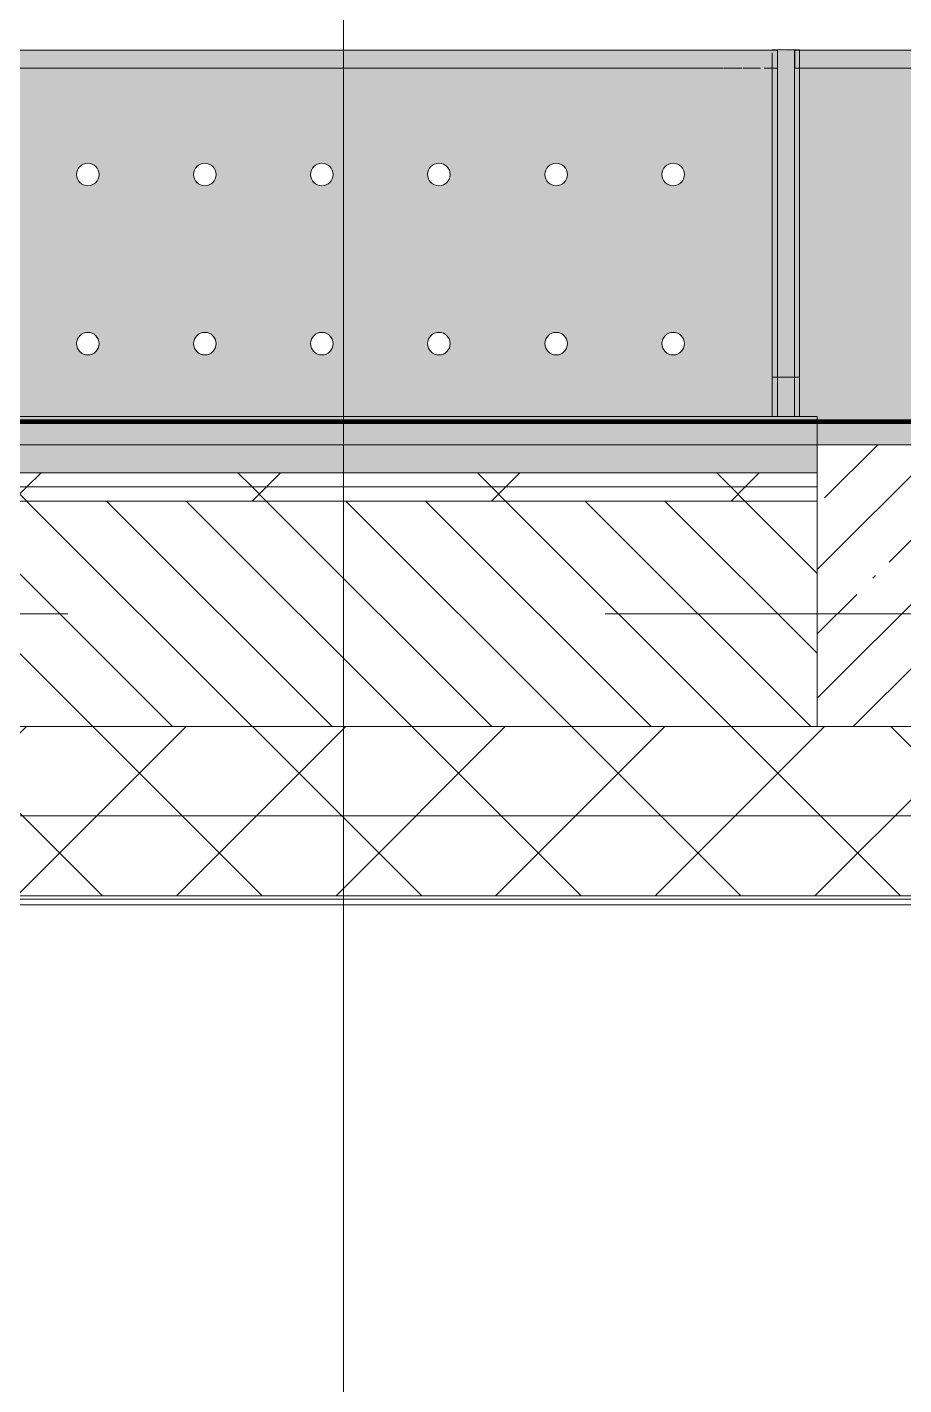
# Model space of a CAD drawing. Header units: millimetres. Extents: x 81731 to 272849, y -8553 to 29000.
# Drawn here: x 98330 to 99107, y -684 to 520 of the extents above; entities that cross this region are included whole.
import ezdxf

# ---------------------------------------------------------------- set-up
doc = ezdxf.new("R2010")
doc.units = ezdxf.units.MM
doc.linetypes.add('Осевая', pattern=[3175, 635, -476.25, 1587.5, -476.25])
for name, color, linetype, lineweight in [('A-WALL', 7, 'Continuous', 9), ('I-WALL', 7, 'Continuous', 9), ('S-COLS', 7, 'Continuous', 9), ('Оси', 7, 'Continuous', 9), ('Оси-2', 7, 'Осевая', 9)]:
    doc.layers.add(name, color=color, linetype=linetype, lineweight=lineweight)
for name, color, linetype, lineweight, true_color in [('A-WALL-1', 7, 'Continuous', 9, 0xc0c0c0), ('I-WALL-4', 7, 'Continuous', 9, 0xc0c0c0), ('I-WALL-7', 7, 'Continuous', 80, 0xff80c0), ('S-WALL-ANLY-1', 7, 'Continuous', 5, 0x008040), ('Знаки-1', 9, 'Continuous', 9, 0x808080), ('Знаки-2', 7, 'Continuous', 9, 0xc1bbaf), ('Знаки-4', 7, 'Continuous', 9, 0xaba79f), ('Знаки-5', 7, 'Continuous', 9, 0xd4ccbd), ('Знаки-6', 7, 'Continuous', 9, 0xd1cabb), ('Знаки-7', 7, 'Continuous', 9, 0xccc5b7), ('Знаки-8', 7, 'Continuous', 9, 0xd5cdbe)]:
    doc.layers.add(name, color=color, linetype=linetype, lineweight=lineweight, true_color=true_color)
doc.layers.add('Знаки-3', color=7, linetype='Continuous', lineweight=9, transparency=0.5)
pattern_1 = [(45, (0, 0), (-106.06602, 106.06602), []), (135, (0, 0), (-106.06602, -106.06602), [])]

# ---------------------------------------------------------------- blocks, each defined once
blk = doc.blocks.new('BSC_Колонна _Прямоугольная - 250х900-23282983-План отделки стен 2 этажа в осях 23-33')
at = {"layer": 'S-COLS'}
h = blk.add_hatch(dxfattribs=at)
h.set_pattern_fill('FP_10', color=256, style=0, pattern_type=2)
h.set_pattern_definition([(45, (-99480, -25), (-57.024626, 57.024626), []), (45, (-99422.975, -25), (-57.024626, 57.024626), [100.806, -20.161, 3.353, -16.808])])
h.paths.add_polyline_path([(-450, -125), (450, -125), (450, 125), (-450, 125), (-450, 109.4)])
for p, q in [((450, 125), (-450, 125)), ((-450, 125), (-450, -125)), ((450, -125), (450, 125)), ((-450, -125), (450, -125))]:
    blk.add_line(p, q, dxfattribs=at)
blk = doc.blocks.new('Зашивка радиатора_ с перфорацией М7_1 - Зашивка радиатора_ с перфорацией М7_1-V32-План отделки стен 2 этажа в осях 23-33')
at = {"layer": 'Знаки-3'}
h = blk.add_hatch(color=256, dxfattribs=at)
h.paths.add_polyline_path([(1772.9, 145), (-370, 145), (-370, -179.9), (1874.7, -179.9), (1874.7, 145), (1774.3, 145)])
h.paths.add_polyline_path([(967.5, 90.4), (972.5, 89), (976.2, 85.4), (977.5, 80.4), (976.2, 75.4), (972.5, 71.7), (967.5, 70.4), (962.5, 71.7), (958.8, 75.4), (957.5, 80.4), (958.8, 85.4), (962.5, 89), (964.9, 90)])
h.paths.add_polyline_path([(1278.7, 90.4), (1283.7, 89), (1287.4, 85.4), (1288.7, 80.4), (1287.4, 75.4), (1283.7, 71.7), (1278.7, 70.4), (1273.7, 71.7), (1270.1, 75.4), (1268.7, 80.4), (1270.1, 85.4), (1273.7, 89), (1276.2, 90)])
h.paths.add_polyline_path([(1071.2, 90.4), (1076.2, 89), (1079.9, 85.4), (1081.2, 80.4), (1079.9, 75.4), (1076.2, 71.7), (1071.2, 70.4), (1066.2, 71.7), (1062.6, 75.4), (1061.2, 80.4), (1062.6, 85.4), (1066.2, 89), (1068.7, 90)])
h.paths.add_polyline_path([(1797.5, 90.4), (1802.5, 89), (1806.2, 85.4), (1807.5, 80.4), (1806.2, 75.4), (1802.5, 71.7), (1797.5, 70.4), (1792.5, 71.7), (1788.8, 75.4), (1787.5, 80.4), (1788.8, 85.4), (1792.5, 89), (1794.9, 90)])
h.paths.add_polyline_path([(1693.7, 90.4), (1698.7, 89), (1702.4, 85.4), (1703.7, 80.4), (1702.4, 75.4), (1698.7, 71.7), (1693.7, 70.4), (1688.7, 71.7), (1685.1, 75.4), (1683.7, 80.4), (1685.1, 85.4), (1688.7, 89), (1691.2, 90)])
h.paths.add_polyline_path([(1382.5, 90.4), (1387.5, 89), (1391.2, 85.4), (1392.5, 80.4), (1391.2, 75.4), (1387.5, 71.7), (1382.5, 70.4), (1377.5, 71.7), (1373.8, 75.4), (1372.5, 80.4), (1373.8, 85.4), (1377.5, 89), (1379.9, 90)])
h.paths.add_polyline_path([(1486.2, 90.4), (1491.2, 89), (1494.9, 85.4), (1496.2, 80.4), (1494.9, 75.4), (1491.2, 71.7), (1486.2, 70.4), (1481.2, 71.7), (1477.6, 75.4), (1476.2, 80.4), (1477.6, 85.4), (1481.2, 89), (1483.7, 90)])
h.paths.add_polyline_path([(1590, 90.4), (1595, 89), (1598.7, 85.4), (1600, 80.4), (1598.7, 75.4), (1595, 71.7), (1590, 70.4), (1585, 71.7), (1581.3, 75.4), (1580, 80.4), (1581.3, 85.4), (1585, 89), (1587.4, 90)])
h.paths.add_polyline_path([(863.7, 90.4), (868.7, 89), (872.4, 85.4), (873.7, 80.4), (872.4, 75.4), (868.7, 71.7), (863.7, 70.4), (858.7, 71.7), (855.1, 75.4), (853.7, 80.4), (855.1, 85.4), (858.7, 89), (861.2, 90)])
h.paths.add_polyline_path([(1175, 90.4), (1180, 89), (1183.7, 85.4), (1185, 80.4), (1183.7, 75.4), (1180, 71.7), (1175, 70.4), (1170, 71.7), (1166.3, 75.4), (1165, 80.4), (1166.3, 85.4), (1170, 89), (1172.4, 90)])
h.paths.add_polyline_path([(33.7, 90.4), (38.7, 89), (42.4, 85.4), (43.7, 80.4), (42.4, 75.4), (38.7, 71.7), (33.7, 70.4), (28.7, 71.7), (25.1, 75.4), (23.7, 80.4), (25.1, 85.4), (28.7, 89), (31.2, 90)])
h.paths.add_polyline_path([(241.2, 90.4), (246.2, 89), (249.9, 85.4), (251.2, 80.4), (249.9, 75.4), (246.2, 71.7), (241.2, 70.4), (236.2, 71.7), (232.6, 75.4), (231.2, 80.4), (232.6, 85.4), (236.2, 89), (238.7, 90)])
h.paths.add_polyline_path([(-277.5, 90.4), (-272.5, 89), (-268.8, 85.4), (-267.5, 80.4), (-268.8, 75.4), (-272.5, 71.7), (-277.5, 70.4), (-282.5, 71.7), (-286.2, 75.4), (-287.5, 80.4), (-286.2, 85.4), (-282.5, 89), (-280.1, 90)])
h.paths.add_polyline_path([(656.2, 90.4), (661.2, 89), (664.9, 85.4), (666.2, 80.4), (664.9, 75.4), (661.2, 71.7), (656.2, 70.4), (651.2, 71.7), (647.6, 75.4), (646.2, 80.4), (647.6, 85.4), (651.2, 89), (653.7, 90)])
h.paths.add_polyline_path([(760, 90.4), (765, 89), (768.7, 85.4), (770, 80.4), (768.7, 75.4), (765, 71.7), (760, 70.4), (755, 71.7), (751.3, 75.4), (750, 80.4), (751.3, 85.4), (755, 89), (757.4, 90)])
h.paths.add_polyline_path([(-173.8, 90.4), (-168.8, 89), (-165.1, 85.4), (-163.8, 80.4), (-165.1, 75.4), (-168.8, 71.7), (-174.6, 70.5), (-178.8, 71.7), (-182.4, 75.4), (-183.8, 80.4), (-182.4, 85.4), (-178.8, 89), (-174.6, 90.2)])
h.paths.add_polyline_path([(448.7, 90.4), (453.7, 89), (457.4, 85.4), (458.7, 80.4), (457.4, 75.4), (453.7, 71.7), (448.7, 70.4), (443.7, 71.7), (440.1, 75.4), (438.7, 80.4), (440.1, 85.4), (443.7, 89), (446.2, 90)])
h.paths.add_polyline_path([(-70, 90.4), (-65, 89), (-61.3, 85.4), (-60, 80.4), (-61.3, 75.4), (-65, 71.7), (-70, 70.4), (-75, 71.7), (-78.7, 75.4), (-80, 80.4), (-78.7, 85.4), (-75, 89), (-72.6, 90)])
h.paths.add_polyline_path([(552.5, 90.4), (557.5, 89), (561.2, 85.4), (562.5, 80.4), (561.2, 75.4), (557.5, 71.7), (552.5, 70.4), (547.5, 71.7), (543.8, 75.4), (542.5, 80.4), (543.8, 85.4), (547.5, 89), (549.9, 90)])
h.paths.add_polyline_path([(345, 90.4), (350, 89), (353.7, 85.4), (355, 80.4), (353.7, 75.4), (350, 71.7), (345, 70.4), (340, 71.7), (336.3, 75.4), (335, 80.4), (336.3, 85.4), (340, 89), (342.4, 90)])
h.paths.add_polyline_path([(137.5, 90.4), (142.5, 89), (146.2, 85.4), (147.5, 80.4), (146.2, 75.4), (142.5, 71.7), (137.5, 70.4), (132.5, 71.7), (128.8, 75.4), (127.5, 80.4), (128.8, 85.4), (132.5, 89), (134.9, 90)])
h.paths.add_polyline_path([(1175, -59.6), (1180, -61), (1183.7, -64.6), (1185, -69.6), (1183.2, -75.2), (1180, -78.3), (1175, -79.6), (1170, -78.3), (1166.3, -74.6), (1165, -69.6), (1166.3, -64.6), (1170, -61), (1172.4, -60)])
h.paths.add_polyline_path([(1382.5, -59.6), (1387.5, -61), (1391.2, -64.6), (1392.5, -69.6), (1390.7, -75.2), (1387.5, -78.3), (1382.5, -79.6), (1377.5, -78.3), (1373.8, -74.6), (1372.5, -69.6), (1373.8, -64.6), (1377.5, -61), (1379.9, -60)])
h.paths.add_polyline_path([(1797.5, -59.6), (1802.5, -61), (1806.2, -64.6), (1807.5, -69.6), (1805.7, -75.2), (1802.5, -78.3), (1797.5, -79.6), (1792.5, -78.3), (1788.8, -74.6), (1787.5, -69.6), (1788.8, -64.6), (1792.5, -61), (1794.9, -60)])
h.paths.add_polyline_path([(1071.2, -59.6), (1076.2, -61), (1079.9, -64.6), (1081.2, -69.6), (1079.5, -75.2), (1076.2, -78.3), (1071.2, -79.6), (1066.2, -78.3), (1062.6, -74.6), (1061.2, -69.6), (1062.6, -64.6), (1066.2, -61), (1068.7, -60)])
h.paths.add_polyline_path([(760, -59.6), (765, -61), (768.7, -64.6), (770, -69.6), (768.2, -75.2), (765, -78.3), (760, -79.6), (755, -78.3), (751.3, -74.6), (750, -69.6), (751.3, -64.6), (755, -61), (757.4, -60)])
h.paths.add_polyline_path([(967.5, -59.6), (972.5, -61), (976.2, -64.6), (977.5, -69.6), (975.7, -75.2), (972.5, -78.3), (967.5, -79.6), (962.5, -78.3), (958.8, -74.6), (957.5, -69.6), (958.8, -64.6), (962.5, -61), (964.9, -60)])
h.paths.add_polyline_path([(1486.2, -59.6), (1491.2, -61), (1494.9, -64.6), (1496.2, -69.6), (1494.5, -75.2), (1491.2, -78.3), (1486.2, -79.6), (1481.2, -78.3), (1477.6, -74.6), (1476.2, -69.6), (1477.6, -64.6), (1481.2, -61), (1483.7, -60)])
h.paths.add_polyline_path([(1278.7, -59.6), (1283.7, -61), (1287.4, -64.6), (1288.7, -69.6), (1287, -75.2), (1283.7, -78.3), (1278.7, -79.6), (1273.7, -78.3), (1270.1, -74.6), (1268.7, -69.6), (1270.1, -64.6), (1273.7, -61), (1276.2, -60)])
h.paths.add_polyline_path([(863.7, -59.6), (868.7, -61), (872.4, -64.6), (873.7, -69.6), (872, -75.2), (868.7, -78.3), (863.7, -79.6), (858.7, -78.3), (855.1, -74.6), (853.7, -69.6), (855.1, -64.6), (858.7, -61), (861.2, -60)])
h.paths.add_polyline_path([(1590, -59.6), (1595, -61), (1598.7, -64.6), (1600, -69.6), (1598.2, -75.2), (1595, -78.3), (1590, -79.6), (1585, -78.3), (1581.3, -74.6), (1580, -69.6), (1581.3, -64.6), (1585, -61), (1587.4, -60)])
h.paths.add_polyline_path([(1693.7, -59.6), (1698.7, -61), (1702.4, -64.6), (1703.7, -69.6), (1702, -75.2), (1698.7, -78.3), (1693.7, -79.6), (1688.7, -78.3), (1685.1, -74.6), (1683.7, -69.6), (1685.1, -64.6), (1688.7, -61), (1691.2, -60)])
h.paths.add_polyline_path([(33.7, -59.6), (38.7, -61), (42.4, -64.6), (43.7, -69.6), (42, -75.2), (38.7, -78.3), (33.7, -79.6), (28.7, -78.3), (25.1, -74.6), (23.7, -69.6), (25.1, -64.6), (28.7, -61), (31.2, -60)])
h.paths.add_polyline_path([(345, -59.6), (350, -61), (353.7, -64.6), (355, -69.6), (353.2, -75.2), (350, -78.3), (345, -79.6), (340, -78.3), (336.3, -74.6), (335, -69.6), (336.3, -64.6), (340, -61), (342.4, -60)])
h.paths.add_polyline_path([(448.7, -59.6), (453.7, -61), (457.4, -64.6), (458.7, -69.6), (457, -75.2), (453.7, -78.3), (448.7, -79.6), (443.7, -78.3), (440.1, -74.6), (438.7, -69.6), (440.1, -64.6), (443.7, -61), (446.2, -60)])
h.paths.add_polyline_path([(241.2, -59.6), (246.2, -61), (249.9, -64.6), (251.2, -69.6), (249.5, -75.2), (246.2, -78.3), (241.2, -79.6), (236.2, -78.3), (232.6, -74.6), (231.2, -69.6), (232.6, -64.6), (236.2, -61), (238.7, -60)])
h.paths.add_polyline_path([(-70, -59.6), (-65, -61), (-61.3, -64.6), (-60, -69.6), (-61.8, -75.2), (-65, -78.3), (-70, -79.6), (-75, -78.3), (-78.7, -74.6), (-80, -69.6), (-78.7, -64.6), (-75, -61), (-72.6, -60)])
h.paths.add_polyline_path([(137.5, -59.6), (142.5, -61), (146.2, -64.6), (147.5, -69.6), (145.7, -75.2), (142.5, -78.3), (137.5, -79.6), (132.5, -78.3), (128.8, -74.6), (127.5, -69.6), (128.8, -64.6), (132.5, -61), (134.9, -60)])
h.paths.add_polyline_path([(-173.8, -59.6), (-168.8, -61), (-165.1, -64.6), (-163.8, -69.6), (-165.5, -75.2), (-168.8, -78.3), (-174.6, -79.5), (-178.8, -78.3), (-182.4, -74.6), (-183.8, -69.6), (-182.4, -64.6), (-178.8, -61), (-174.6, -59.8)])
h.paths.add_polyline_path([(656.2, -59.6), (661.2, -61), (664.9, -64.6), (666.2, -69.6), (664.5, -75.2), (661.2, -78.3), (656.2, -79.6), (651.2, -78.3), (647.6, -74.6), (646.2, -69.6), (647.6, -64.6), (651.2, -61), (653.7, -60)])
h.paths.add_polyline_path([(-277.5, -59.6), (-272.5, -61), (-268.8, -64.6), (-267.5, -69.6), (-269.3, -75.2), (-272.5, -78.3), (-277.5, -79.6), (-282.5, -78.3), (-286.2, -74.6), (-287.5, -69.6), (-286.2, -64.6), (-282.5, -61), (-280.1, -60)])
h.paths.add_polyline_path([(552.5, -59.6), (557.5, -61), (561.2, -64.6), (562.5, -69.6), (560.7, -75.2), (557.5, -78.3), (552.5, -79.6), (547.5, -78.3), (543.8, -74.6), (542.5, -69.6), (543.8, -64.6), (547.5, -61), (549.9, -60)])
for points in [[(1874.7, -163.9), (-370, -163.9), (-370, -179.9), (1874.7, -179.9), (1874.7, -172)], [(-230, -163.9), (-260, -164.5), (-259.3, -179.9), (-220, -179.9), (-220.7, -163.9), (-225.9, -163.9)], [(-239.4, -163.9), (-250, -163.9), (-249.7, -179.9), (-230, -179.9), (-230.3, -163.9), (-237.4, -163.9)], [(-149.7, -163.9), (-160, -163.9), (-159.3, -179.9), (-120, -179.9), (-120.7, -163.9), (-148.7, -163.9)], [(-149.7, -163.9), (-150, -163.9), (-149.7, -179.9), (-130, -179.9), (-130.3, -163.9), (-148.7, -163.9)], [(-147.1, -163.9), (-150, -163.9), (-149.7, -179.9), (-130, -179.9), (-130.3, -163.9), (-145, -163.9)], [(-60, -163.9), (-59.3, -179.9), (-20, -179.9), (-20.7, -163.9), (-59.3, -163.9)], [(-32.9, -163.9), (-50, -163.9), (-49.7, -179.9), (-30, -179.9), (-30.3, -163.9), (-31.3, -163.9)], [(40, -163.9), (40.7, -179.9), (80, -179.9), (79.3, -163.9), (40.7, -163.9)], [(50.3, -163.9), (50, -163.9), (50.3, -179.9), (70, -179.9), (69.7, -163.9), (51.3, -163.9)], [(151.3, -163.9), (140, -163.9), (140.7, -179.9), (180, -179.9), (179.3, -163.9), (152.9, -163.9)], [(150.3, -163.9), (150, -163.9), (150.3, -179.9), (170, -179.9), (169.7, -163.9), (151.3, -163.9)], [(160, -163.9), (150, -163.9), (150.3, -179.9), (170, -179.9), (169.7, -163.9), (162.6, -163.9)], [(240, -163.9), (240.7, -179.9), (280, -179.9), (279.3, -163.9), (240.7, -163.9)], [(270, -163.9), (250, -163.9), (250.3, -179.9), (270, -179.9)]]:
    blk.add_hatch(color=256, dxfattribs=at).paths.add_polyline_path(points)
at = {"layer": 'Знаки-1'}
for p, q in [((-370, 145), (-370, -179.9)), ((-370, -179.9), (1874.7, -179.9))]:
    blk.add_line(p, q, dxfattribs=at)
for centre, start, end in [((-277.5, 80.4), 0, 180), ((-173.8, 80.4), 0, 180), ((-70, 80.4), 0, 180), ((33.7, 80.4), 0, 180), ((137.5, 80.4), 0, 180), ((241.2, 80.4), 0, 180), ((-277.5, 80.4), 180, 360), ((-173.8, 80.4), 180, 0), ((-70, 80.4), 180, 0), ((33.7, 80.4), 180, 360), ((137.5, 80.4), 180, 0), ((241.2, 80.4), 180, 0), ((-277.5, -69.6), 0, 180), ((-173.8, -69.6), 0, 180), ((-70, -69.6), 0, 180), ((33.7, -69.6), 0, 180), ((137.5, -69.6), 0, 180), ((241.2, -69.6), 0, 180), ((-277.5, -69.6), 180, 0), ((-173.8, -69.6), 180, 0), ((-70, -69.6), 180, 0), ((33.7, -69.6), 180, 0), ((137.5, -69.6), 180, 0), ((241.2, -69.6), 180, 0)]:
    blk.add_arc(centre, 10, start, end, dxfattribs=at)
at = {"layer": 'Знаки-2'}
for p, q in [((-370, -163.9), (-365.3, -163.9)), ((-370, -163.9), (-370, -179.9)), ((-358.3, -163.9), (-365.3, -163.9)), ((-339.2, -163.9), (-354.9, -163.9)), ((-322.7, -163.9), (-338.4, -163.9)), ((-260, -163.9), (-322.1, -163.9)), ((-260, -163.9), (-250, -163.9)), ((-250, -163.9), (-260, -163.9)), ((-250, -163.9), (-240, -163.9)), ((-240, -163.9), (-250, -163.9)), ((-239.4, -163.9), (-230, -163.9)), ((-230, -163.9), (-239.4, -163.9)), ((-230, -163.9), (-222.8, -163.9)), ((-222.8, -163.9), (-230, -163.9)), ((-222.7, -163.9), (-220, -163.9)), ((-220, -163.9), (-222.7, -163.9)), ((-160, -163.9), (-220, -163.9)), ((-160, -163.9), (-150, -163.9)), ((-150, -163.9), (-160, -163.9)), ((-150, -163.9), (-130, -163.9)), ((-130, -163.9), (-150, -163.9)), ((-130, -163.9), (-120, -163.9)), ((-120, -163.9), (-130, -163.9)), ((-60, -163.9), (-120, -163.9)), ((-60, -163.9), (-20, -163.9)), ((-20, -163.9), (-60, -163.9)), ((40, -163.9), (-20, -163.9)), ((40, -163.9), (50, -163.9)), ((50, -163.9), (40, -163.9)), ((50, -163.9), (70, -163.9)), ((70, -163.9), (50, -163.9)), ((70, -163.9), (80, -163.9)), ((80, -163.9), (70, -163.9)), ((140, -163.9), (80, -163.9)), ((140, -163.9), (150, -163.9)), ((150, -163.9), (140, -163.9)), ((150, -163.9), (170, -163.9)), ((170, -163.9), (150, -163.9)), ((170, -163.9), (180, -163.9)), ((180, -163.9), (170, -163.9)), ((240, -163.9), (180, -163.9)), ((240, -163.9), (280, -163.9)), ((280, -163.9), (240, -163.9)), ((340, -163.9), (280, -163.9)), ((-365.3, -179.9), (-370, -179.9)), ((-365.3, -179.9), (-260, -179.9)), ((-260, -179.9), (-250, -179.9)), ((-250, -179.9), (-260, -179.9)), ((-250, -179.9), (-230, -179.9)), ((-230, -179.9), (-250, -179.9)), ((-230, -179.9), (-220, -179.9)), ((-220, -179.9), (-230, -179.9)), ((-220, -179.9), (-160, -179.9)), ((-160, -179.9), (-150, -179.9)), ((-150, -179.9), (-160, -179.9)), ((-150, -179.9), (-130, -179.9)), ((-130, -179.9), (-150, -179.9)), ((-130, -179.9), (-120, -179.9)), ((-120, -179.9), (-130, -179.9)), ((-120, -179.9), (-60, -179.9)), ((-60, -179.9), (-20, -179.9)), ((-20, -179.9), (-60, -179.9)), ((-20, -179.9), (40, -179.9)), ((40, -179.9), (50, -179.9)), ((50, -179.9), (40, -179.9)), ((50, -179.9), (70, -179.9)), ((70, -179.9), (50, -179.9)), ((70, -179.9), (80, -179.9)), ((80, -179.9), (70, -179.9)), ((80, -179.9), (140, -179.9)), ((140, -179.9), (150, -179.9)), ((150, -179.9), (140, -179.9)), ((150, -179.9), (170, -179.9)), ((170, -179.9), (150, -179.9)), ((170, -179.9), (180, -179.9)), ((180, -179.9), (170, -179.9)), ((180, -179.9), (240, -179.9)), ((240, -179.9), (280, -179.9)), ((280, -179.9), (240, -179.9)), ((280, -179.9), (340, -179.9))]:
    blk.add_line(p, q, dxfattribs=at)
at = {"layer": 'Знаки-4'}
for p, q in [((-370, -179.9), (-370, 145)), ((-365.3, -163.9), (-358.3, -163.9)), ((-354.9, -163.9), (-339.2, -163.9)), ((-338.4, -163.9), (-322.7, -163.9)), ((-322.1, -163.9), (1842.1, -163.9)), ((1874.7, -179.9), (-370, -179.9)), ((1874.7, -179.9), (-365.3, -179.9))]:
    blk.add_line(p, q, dxfattribs=at)
for centre, start, end in [((-277.5, 80.4), 0, 180), ((-173.8, 80.4), 0, 180), ((-70, 80.4), 0, 180), ((33.7, 80.4), 0, 180), ((137.5, 80.4), 0, 180), ((241.2, 80.4), 0, 180), ((-277.5, 80.4), 180, 360), ((-173.8, 80.4), 180, 360), ((-70, 80.4), 180, 360), ((33.7, 80.4), 180, 360), ((137.5, 80.4), 180, 360), ((241.2, 80.4), 180, 0), ((-277.5, -69.6), 0, 180), ((-173.8, -69.6), 0, 180), ((-70, -69.6), 0, 180), ((33.7, -69.6), 0, 180), ((137.5, -69.6), 0, 180), ((241.2, -69.6), 0, 180), ((-277.5, -69.6), 180, 360), ((-173.8, -69.6), 180, 360), ((-70, -69.6), 180, 360), ((33.7, -69.6), 180, 360), ((137.5, -69.6), 180, 360), ((241.2, -69.6), 180, 360)]:
    blk.add_arc(centre, 10, start, end, dxfattribs=at)
at = {"layer": 'Знаки-5'}
for p, q in [((-145.2, -163.9), (-148.7, -163.9)), ((-135, -163.9), (-145, -163.9)), ((-131.3, -163.9), (-134.8, -163.9)), ((154.8, -163.9), (151.3, -163.9)), ((165, -163.9), (155, -163.9)), ((168.7, -163.9), (165.2, -163.9)), ((-148.7, -179.9), (-145.2, -179.9)), ((-145, -179.9), (-135, -179.9)), ((-134.8, -179.9), (-131.3, -179.9)), ((151.3, -179.9), (154.8, -179.9)), ((155, -179.9), (165, -179.9)), ((165.2, -179.9), (168.7, -179.9))]:
    blk.add_line(p, q, dxfattribs=at)
at = {"layer": 'Знаки-6'}
for p, q in [((-365.3, -163.9), (-370, -163.9)), ((-370, -163.9), (-370, -179.9)), ((-245.2, -163.9), (-248.7, -163.9)), ((-240, -163.9), (-245, -163.9)), ((-235, -163.9), (-239.4, -163.9)), ((-231.3, -163.9), (-234.8, -163.9)), ((-148.7, -163.9), (-145.2, -163.9)), ((-145.2, -163.9), (-148.7, -163.9)), ((-145, -163.9), (-135, -163.9)), ((-135, -163.9), (-145, -163.9)), ((-134.8, -163.9), (-131.3, -163.9)), ((-131.3, -163.9), (-134.8, -163.9)), ((-45.2, -163.9), (-48.7, -163.9)), ((-35, -163.9), (-45, -163.9)), ((-31.3, -163.9), (-34.8, -163.9)), ((54.8, -163.9), (51.3, -163.9)), ((65, -163.9), (55, -163.9)), ((68.7, -163.9), (65.2, -163.9)), ((151.3, -163.9), (154.8, -163.9)), ((154.8, -163.9), (151.3, -163.9)), ((155, -163.9), (165, -163.9)), ((165, -163.9), (155, -163.9)), ((165.2, -163.9), (168.7, -163.9)), ((168.7, -163.9), (165.2, -163.9)), ((254.8, -163.9), (251.3, -163.9)), ((265, -163.9), (255, -163.9)), ((268.7, -163.9), (265.2, -163.9)), ((-370, -179.9), (-365.3, -179.9)), ((-248.7, -179.9), (-245.2, -179.9)), ((-245, -179.9), (-235, -179.9)), ((-234.8, -179.9), (-231.3, -179.9)), ((-148.7, -179.9), (-145.2, -179.9)), ((-145.2, -179.9), (-148.7, -179.9)), ((-145, -179.9), (-135, -179.9)), ((-135, -179.9), (-145, -179.9)), ((-134.8, -179.9), (-131.3, -179.9)), ((-131.3, -179.9), (-134.8, -179.9)), ((-48.7, -179.9), (-45.2, -179.9)), ((-45, -179.9), (-35, -179.9)), ((-34.8, -179.9), (-31.3, -179.9)), ((51.3, -179.9), (54.8, -179.9)), ((55, -179.9), (65, -179.9)), ((65.2, -179.9), (68.7, -179.9)), ((151.3, -179.9), (154.8, -179.9)), ((154.8, -179.9), (151.3, -179.9)), ((155, -179.9), (165, -179.9)), ((160, -179.9), (155, -179.9)), ((165, -179.9), (160, -179.9)), ((165.2, -179.9), (168.7, -179.9)), ((168.7, -179.9), (165.2, -179.9)), ((251.3, -179.9), (254.8, -179.9)), ((255, -179.9), (265, -179.9)), ((265.2, -179.9), (268.7, -179.9))]:
    blk.add_line(p, q, dxfattribs=at)
at = {"layer": 'Знаки-7'}
for p, q in [((-250, -163.9), (-259.3, -163.9)), ((-248.7, -163.9), (-245.2, -163.9)), ((-245.2, -163.9), (-248.7, -163.9)), ((-245, -163.9), (-240, -163.9)), ((-240, -163.9), (-245, -163.9)), ((-239.4, -163.9), (-235, -163.9)), ((-235, -163.9), (-239.4, -163.9)), ((-234.8, -163.9), (-231.3, -163.9)), ((-231.3, -163.9), (-234.8, -163.9)), ((-222.8, -163.9), (-230, -163.9)), ((-220.7, -163.9), (-222.7, -163.9)), ((-150, -163.9), (-159.3, -163.9)), ((-150, -163.9), (-148.7, -163.9)), ((-149.7, -163.9), (-150, -163.9)), ((-148.7, -163.9), (-149.7, -163.9)), ((-148.7, -163.9), (-140, -163.9)), ((-147.1, -163.9), (-148.7, -163.9)), ((-145, -163.9), (-147.1, -163.9)), ((-142.6, -163.9), (-145, -163.9)), ((-140, -163.9), (-142.6, -163.9)), ((-140, -163.9), (-135, -163.9)), ((-137.4, -163.9), (-140, -163.9)), ((-130, -163.9), (-137.4, -163.9)), ((-135, -163.9), (-132.9, -163.9)), ((-132.9, -163.9), (-131.3, -163.9)), ((-131.3, -163.9), (-130.3, -163.9)), ((-130.3, -163.9), (-130, -163.9)), ((-120.7, -163.9), (-130, -163.9)), ((-50, -163.9), (-59.3, -163.9)), ((-50, -163.9), (-49.7, -163.9)), ((-48.7, -163.9), (-50, -163.9)), ((-49.7, -163.9), (-45.2, -163.9)), ((-45.2, -163.9), (-48.7, -163.9)), ((-45, -163.9), (-35, -163.9)), ((-42.6, -163.9), (-45, -163.9)), ((-35, -163.9), (-42.6, -163.9)), ((-34.8, -163.9), (-30, -163.9)), ((-30, -163.9), (-34.8, -163.9)), ((-20.7, -163.9), (-30, -163.9)), ((50, -163.9), (40.7, -163.9)), ((51.3, -163.9), (54.8, -163.9)), ((54.8, -163.9), (51.3, -163.9)), ((55, -163.9), (65, -163.9)), ((65, -163.9), (55, -163.9)), ((65.2, -163.9), (68.7, -163.9)), ((68.7, -163.9), (65.2, -163.9)), ((79.3, -163.9), (70, -163.9)), ((150, -163.9), (140.7, -163.9)), ((150, -163.9), (152.9, -163.9)), ((152.9, -163.9), (150, -163.9)), ((152.9, -163.9), (160, -163.9)), ((160, -163.9), (152.9, -163.9)), ((160, -163.9), (167.1, -163.9)), ((162.6, -163.9), (160, -163.9)), ((168.7, -163.9), (162.6, -163.9)), ((167.1, -163.9), (168.7, -163.9)), ((168.7, -163.9), (170, -163.9)), ((169.7, -163.9), (168.7, -163.9)), ((170, -163.9), (169.7, -163.9)), ((179.3, -163.9), (170, -163.9)), ((250, -163.9), (240.7, -163.9)), ((250, -163.9), (252.9, -163.9)), ((251.3, -163.9), (250, -163.9)), ((254.8, -163.9), (251.3, -163.9)), ((252.9, -163.9), (254.8, -163.9)), ((255, -163.9), (262.6, -163.9)), ((265, -163.9), (255, -163.9)), ((262.6, -163.9), (265, -163.9)), ((265.2, -163.9), (270, -163.9)), ((268.7, -163.9), (265.2, -163.9)), ((270, -163.9), (268.7, -163.9)), ((279.3, -163.9), (270, -163.9)), ((-259.3, -179.9), (-250, -179.9)), ((-248.7, -179.9), (-245.2, -179.9)), ((-245.2, -179.9), (-248.7, -179.9)), ((-245, -179.9), (-240, -179.9)), ((-235, -179.9), (-245, -179.9)), ((-240, -179.9), (-235, -179.9)), ((-234.8, -179.9), (-231.3, -179.9)), ((-231.3, -179.9), (-234.8, -179.9)), ((-230, -179.9), (-220.7, -179.9)), ((-159.3, -179.9), (-150, -179.9)), ((-150, -179.9), (-147.1, -179.9)), ((-145, -179.9), (-150, -179.9)), ((-147.1, -179.9), (-140, -179.9)), ((-140, -179.9), (-145, -179.9)), ((-140, -179.9), (-132.9, -179.9)), ((-132.9, -179.9), (-140, -179.9)), ((-132.9, -179.9), (-130, -179.9)), ((-130.3, -179.9), (-132.9, -179.9)), ((-130, -179.9), (-130.3, -179.9)), ((-130, -179.9), (-120.7, -179.9)), ((-59.3, -179.9), (-50, -179.9)), ((-50, -179.9), (-47.1, -179.9)), ((-47.1, -179.9), (-50, -179.9)), ((-47.1, -179.9), (-45.2, -179.9)), ((-45.2, -179.9), (-47.1, -179.9)), ((-45, -179.9), (-40, -179.9)), ((-42.6, -179.9), (-45, -179.9)), ((-40, -179.9), (-42.6, -179.9)), ((-40, -179.9), (-35, -179.9)), ((-35, -179.9), (-40, -179.9)), ((-34.8, -179.9), (-32.9, -179.9)), ((-32.9, -179.9), (-34.8, -179.9)), ((-32.9, -179.9), (-30, -179.9)), ((-30, -179.9), (-32.9, -179.9)), ((-30, -179.9), (-20.7, -179.9)), ((40.7, -179.9), (50, -179.9)), ((51.3, -179.9), (54.8, -179.9)), ((54.8, -179.9), (51.3, -179.9)), ((55, -179.9), (65, -179.9)), ((65, -179.9), (55, -179.9)), ((65.2, -179.9), (68.7, -179.9)), ((68.7, -179.9), (65.2, -179.9)), ((70, -179.9), (79.3, -179.9)), ((140.7, -179.9), (150, -179.9)), ((150, -179.9), (152.9, -179.9)), ((150.3, -179.9), (150, -179.9)), ((152.9, -179.9), (150.3, -179.9)), ((152.9, -179.9), (162.6, -179.9)), ((155, -179.9), (152.9, -179.9)), ((157.4, -179.9), (155, -179.9)), ((162.6, -179.9), (157.4, -179.9)), ((162.6, -179.9), (165, -179.9)), ((168.7, -179.9), (162.6, -179.9)), ((165, -179.9), (168.7, -179.9)), ((168.7, -179.9), (170, -179.9)), ((170, -179.9), (168.7, -179.9)), ((170, -179.9), (179.3, -179.9)), ((240.7, -179.9), (250, -179.9)), ((250, -179.9), (250.3, -179.9)), ((250.3, -179.9), (250, -179.9)), ((250.3, -179.9), (254.8, -179.9)), ((254.8, -179.9), (250.3, -179.9)), ((255, -179.9), (265, -179.9)), ((262.6, -179.9), (255, -179.9)), ((265, -179.9), (262.6, -179.9)), ((265.2, -179.9), (267.1, -179.9)), ((270, -179.9), (265.2, -179.9)), ((267.1, -179.9), (270, -179.9)), ((270, -179.9), (279.3, -179.9))]:
    blk.add_line(p, q, dxfattribs=at)
blk = doc.blocks.new('Зашивка без перфорации М3_2_1 - М3_2_3-V33-План отделки стен 2 этажа в осях 23-33')
at = {"layer": 'Знаки-3'}
for points in [[(-410, 150), (-430, 150), (-430, -179.9), (510.2, -179.9), (510.2, 145), (490, 145), (490, 150), (-249, 150)], [(510, -163.9), (-430, -163.9), (-429.8, -179.9), (510, -179.9)]]:
    blk.add_hatch(color=256, dxfattribs=at).paths.add_polyline_path(points)
at = {"layer": 'Знаки-1'}
for p, q in [((-430, 150), (-430, -179.9)), ((510.2, -179.9), (510.2, 145)), ((-430, -179.9), (510.2, -179.9))]:
    blk.add_line(p, q, dxfattribs=at)
at = {"layer": 'Знаки-2'}
for p, q in [((510.2, 145), (510.2, -179.9)), ((-429.8, -163.9), (-418.8, -163.9)), ((505.9, -163.9), (-418.8, -163.9)), ((505.9, -163.9), (510, -163.9)), ((510, -179.9), (510, -163.9)), ((-418.8, -179.9), (-429.8, -179.9)), ((-418.8, -179.9), (-429.8, -179.9)), ((-418.8, -179.9), (505.9, -179.9)), ((510.2, -179.9), (505.9, -179.9)), ((510, -179.9), (505.9, -179.9))]:
    blk.add_line(p, q, dxfattribs=at)
at = {"layer": 'Знаки-4'}
for p, q in [((-418.8, -163.9), (505.9, -163.9)), ((505.9, -179.9), (-418.8, -179.9)), ((505.9, -179.9), (-418.8, -179.9))]:
    blk.add_line(p, q, dxfattribs=at)
at = {"layer": 'Знаки-6'}
for p, q in [((-418.8, -163.9), (-429.8, -163.9)), ((510, -163.9), (505.9, -163.9)), ((510, -163.9), (510, -179.9)), ((-429.8, -179.9), (-418.8, -179.9)), ((505.9, -179.9), (510, -179.9))]:
    blk.add_line(p, q, dxfattribs=at)
at = {"layer": 'Знаки-7'}
for p, q in [((-430, -179.7), (-430, 150)), ((-430, -163.9), (-430, -179.7))]:
    blk.add_line(p, q, dxfattribs=at)
at = {"layer": 'Знаки-8'}
blk.add_line((-430, -163.9), (-430, -179.7), dxfattribs=at)
blk = doc.blocks.new('Зашивка_ опоясывающая панель - Зашивка_ опоясывающая панель Т2_1-V44-План отделки стен 2 этажа в осях 23-33')
at = {"layer": 'Знаки-3'}
for points in [[(-425.3, -110), (-406, -110), (-406, 180), (-430, 179), (-430, -110)], [(-406, -145), (-406, 180), (-430, 179), (-430, -145), (-410.3, -145)]]:
    blk.add_hatch(color=256, dxfattribs=at).paths.add_polyline_path(points)
at = {"layer": 'Знаки-1'}
for p, q in [((-430, 180), (-406, 180)), ((-430, 173.6), (-430, 175))]:
    blk.add_line(p, q, dxfattribs=at)
at = {"layer": 'Знаки-2'}
for p, q in [((-430, 180), (-406, 180)), ((-430, 175), (-430, 173.6)), ((-430, 173.6), (-430, 175)), ((-430, 163.9), (-430, -110)), ((-430, -110), (-430, 163.9)), ((-406, 163.9), (-406, -110)), ((-406, -110), (-406, 163.9)), ((-430, -110), (-430, -145)), ((-430, -110), (-425.3, -110)), ((-430, -110), (-425.3, -110)), ((-410.3, -110), (-406, -110)), ((-410.3, -110), (-406, -110)), ((-406, -145), (-406, -110))]:
    blk.add_line(p, q, dxfattribs=at)
at = {"layer": 'Знаки-4'}
for p, q in [((-430, 180), (-406, 180)), ((-430, 180), (-406, 180)), ((-430, 175), (-430, 177.5)), ((-430, -145), (-430, 173.6)), ((-406, 179.9), (-406, -145)), ((-425.3, -110), (-410.3, -110)), ((-425.3, -110), (-410.3, -110))]:
    blk.add_line(p, q, dxfattribs=at)
at = {"layer": 'Знаки-6'}
for p, q in [((-430, 177.5), (-430, 175)), ((-430, 173.6), (-430, 163.9)), ((-406, 163.9), (-406, 179.9))]:
    blk.add_line(p, q, dxfattribs=at)
at = {"layer": 'Знаки-7'}
for p, q in [((-430, 177.5), (-430, 175)), ((-430, 175), (-430, 177.5)), ((-430, 175), (-430, 173.6)), ((-430, 173.6), (-430, 163.9)), ((-430, 163.9), (-430, 173.6)), ((-406, 179.9), (-406, 163.9)), ((-406, 163.9), (-406, 179.9)), ((-430, 163.9), (-430, -110)), ((-406, -110), (-406, 163.9))]:
    blk.add_line(p, q, dxfattribs=at)

msp = doc.modelspace()

# ---------------------------------------------------------------- hatches: boundary and pattern name
at = {"layer": 'A-WALL'}
h = msp.add_hatch(dxfattribs=at)
h.set_pattern_fill('FP_3', color=256, style=0, pattern_type=2)
h.set_pattern_definition([(135, (0, 0), (-35.35534, -35.35534), [])])
h.paths.add_polyline_path([(113430, -100), (113680, -100), (113680, 100), (113430, 100)])
h.paths.add_polyline_path([(104830, -100), (104830, 100), (103780, 100), (103780, -100), (104617.7, -100)])
h.paths.add_polyline_path([(122830, -100), (122830, 100), (122030, 100), (122030, -100), (122719.1, -100)])
h.paths.add_polyline_path([(114638.1, -100), (115630, -100), (115630, 100), (114580, 100), (114580, -100)])
h.paths.add_polyline_path([(108930, -100), (110230, -100), (110230, 100), (108930, 100)])
h.paths.add_polyline_path([(119330, -100), (119330, 100), (118830, 100), (118830, -100), (119163.5, -100)])
h.paths.add_polyline_path([(92095.8, -100), (92730, -100), (92730, 100), (91930, 100), (91930, -100), (92011.3, -100)])
h.paths.add_polyline_path([(102880, -100), (102880, 100), (102630, 100), (102630, -100), (102678.2, -100)])
h.paths.add_polyline_path([(94530, -100), (94780, -100), (94780, 100), (94530, 100)])
h.paths.add_polyline_path([(98476.1, -100), (99030, -100), (99030, 100), (95680, 100), (95680, -100), (98152.8, -100)])
h.paths.add_polyline_path([(101385.3, -100), (101730, -100), (101730, 100), (100830, 100), (100830, -100)])
h = msp.add_hatch(dxfattribs=at)
h.set_pattern_fill('FP_1', color=256, style=0, pattern_type=2)
h.set_pattern_definition([(45, (0, 0), (-70.71068, 70.71068), []), (135, (0, 0), (-70.71068, -70.71068), [])])
h.paths.add_polyline_path([(119330, -250), (119330, -100), (117930, -100), (117930, -250)])
h.paths.add_polyline_path([(123730, -250), (125080, -250), (125080, -100), (123730, -100), (123730, -126.5)])
h.paths.add_polyline_path([(122030, -250), (122830, -250), (122830, -100), (122030, -100), (122030, -126.5)])
h.paths.add_polyline_path([(113680, -250), (113680, -100), (112530, -100), (112530, -250)])
h.paths.add_polyline_path([(99930, -250), (99930, -100), (95680, -100), (95680, -250)])
h.paths.add_polyline_path([(104830, -250), (104830, -100), (103780, -100), (103780, -250)])
h.paths.add_polyline_path([(114580, -250), (115630, -250), (115630, -100), (114580, -100), (114580, -126.5)])
h.paths.add_polyline_path([(102880, -250), (102880, -100), (100830, -100), (100830, -250)])
h.paths.add_polyline_path([(110230, -250), (110230, -100), (108930, -100), (108930, -250)])
h.paths.add_polyline_path([(108030, -250), (108030, -100), (107130, -100), (107130, -250)])
h.paths.add_polyline_path([(121130, -250), (121130, -100), (120230, -100), (120230, -250), (120779.7, -250)])
h.paths.add_polyline_path([(94780, -250), (94780, -100), (93630, -100), (93630, -250)])
h.paths.add_polyline_path([(92730, -250), (92730, -100), (91930, -100), (91930, -250)])
h.paths.add_polyline_path([(91030, -250), (91030, -100), (89210, -100), (89210, -250), (89748.6, -250)])
at = {"layer": 'I-WALL'}
h = msp.add_hatch(color=256, dxfattribs=at)
h.paths.add_polyline_path([(96536.6, 125), (96705, 125), (96705, 175), (96305, 175), (96305, 125)])
h.paths.add_polyline_path([(95680, 125), (96280, 125), (96280, 175), (94530, 175), (94530, 125), (94780, 125), (94780, 150), (95680, 150), (95680, 134.4)])
h.paths.add_polyline_path([(98799.3, 125), (99030, 125), (99030, 175), (96730, 175), (96730, 125), (98476.1, 125)])
h = msp.add_hatch(dxfattribs=at)
h.set_pattern_fill('FP_39', color=256, style=0, pattern_type=2)
h.set_pattern_definition([(0, (0, 0), (121.92, 30.48), [10.058, -81.382, 10.058, -81.382, -487.68]), (0, (0, 0), (121.92, 30.48), [-182.88, 10.058, -172.822, 10.058, -81.382, -213.36]), (0, (0, 0), (121.92, 30.48), [-457.2, 10.058, -50.902, 10.058, -142.342]), (120, (45.72, 15.24), (-87.356454, 90.345817), [10.058, -81.382, 10.058, -81.382, -487.68]), (120, (45.72, 15.24), (-87.356454, 90.345817), [-182.88, 10.058, -172.822, 10.058, -81.382, -213.36]), (120, (45.72, 15.24), (-87.356454, 90.345817), [-457.2, 10.058, -50.902, 10.058, -142.342]), (240, (60.96, 76.2), (-34.563546, -120.825817), [10.058, -81.382, 10.058, -81.382, -487.68]), (240, (60.96, 76.2), (-34.563546, -120.825817), [-182.88, 10.058, -172.822, 10.058, -81.382, -213.36]), (240, (60.96, 76.2), (-34.563546, -120.825817), [-457.2, 10.058, -50.902, 10.058, -142.342])])
h.paths.add_polyline_path([(101385.3, 150), (101570, 150), (101570, 170), (96750, 170), (96750, 150), (100738.8, 150)])
h = msp.add_hatch(dxfattribs=at)
h.set_pattern_fill('FP_40', color=256, style=0, pattern_type=2)
h.set_pattern_definition(pattern_1)
h.paths.add_polyline_path([(94530, 112.5), (94780, 112.5), (94780, 125), (94530, 125)])
h.paths.add_polyline_path([(99030, 112.5), (99030, 125), (95680, 125), (95680, 112.5), (98799.3, 112.5)])
h = msp.add_hatch(dxfattribs=at)
h.set_pattern_fill('FP_40', color=256, style=0, pattern_type=2)
h.set_pattern_definition(pattern_1)
h.paths.add_polyline_path([(99030, 100), (99030, 112.5), (95680, 112.5), (95680, 100), (98799.3, 100)])
h.paths.add_polyline_path([(94780, 100), (94780, 112.5), (94530, 112.5), (94530, 100), (94597.2, 100)])

# ---------------------------------------------------------------- linework, layer by layer
at = {"layer": 'A-WALL'}
for p, q in [((96730, 125), (99030, 125)), ((95680, 112.5), (99030, 112.5)), ((99030, 100), (95680, 100)), ((99030, -100), (94530, -100)), ((95680, -250), (99930, -250)), ((95680, -253), (99930, -253))]:
    msp.add_line(p, q, dxfattribs=at)
at = {"layer": 'A-WALL-1'}
msp.add_line((92730, -258), (107130, -258), dxfattribs=at)
at = {"layer": 'I-WALL-4'}
for p, q in [((99030, 175), (96730, 175)), ((99030, 150), (99030, 175)), ((96730, 150), (99030, 150))]:
    msp.add_line(p, q, dxfattribs=at)
at = {"layer": 'I-WALL-7'}
for p, q in [((96750, 170), (101570, 170)), ((101569, 171), (96751, 171))]:
    msp.add_line(p, q, dxfattribs=at)
at = {"layer": 'S-WALL-ANLY-1'}
msp.add_line((95680, -179), (99930, -179), dxfattribs=at)
at = {"layer": 'Оси'}
msp.add_line((98610, -1906.3), (98610, 593.7), dxfattribs=at)
at = {"layer": 'Оси-2'}
msp.add_line((85030.7, 0), (122760, 0), dxfattribs=at)

# ---------------------------------------------------------------- block references
at = {"layer": 'S-COLS'}
msp.add_blockref('BSC_Колонна _Прямоугольная - 250х900-23282983-План отделки стен 2 этажа в осях 23-33', (99480, 25), dxfattribs=at)
at = {"layer": 'Знаки-1'}
msp.add_blockref('Зашивка_ опоясывающая панель - Зашивка_ опоясывающая панель Т2_1-V44-План отделки стен 2 этажа в осях 23-33', (99420.1, 320), dxfattribs=at)
at = {"layer": 'Знаки-6', "rotation": 180}
for name, p in [('Зашивка радиатора_ с перфорацией М7_1 - Зашивка радиатора_ с перфорацией М7_1-V32-План отделки стен 2 этажа в осях 23-33', (98624.7, 320)), ('Зашивка без перфорации М3_2_1 - М3_2_3-V33-План отделки стен 2 этажа в осях 23-33', (99520, 320))]:
    msp.add_blockref(name, p, dxfattribs=at)

doc.saveas('drawing.dxf')
